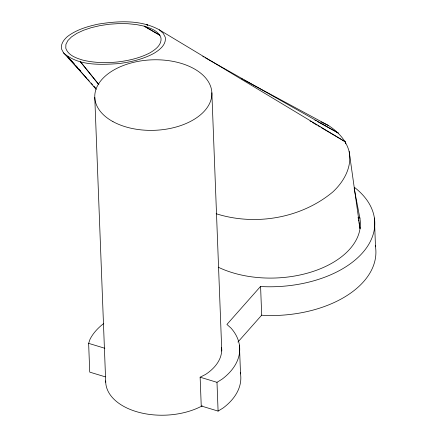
<?xml version="1.0" encoding="UTF-8"?>
<svg xmlns="http://www.w3.org/2000/svg" width="437" height="437" viewBox="0 0 437 437"><rect width="100%" height="100%" fill="white"/><g stroke="black" fill="none" stroke-linecap="round" stroke-linejoin="round"><path stroke-width="0.66" d="M105.301 376.852L89.738 372.127L88.635 343.356L90.049 339.199A76.612 46.109 -2.2 0 1 103.782 323.467M354.609 187.495A100.952 60.754 -2.2 0 1 361.639 253.821A100.952 60.754 -2.2 0 1 263.221 286.656L260.583 286.393L226.918 324.445L230.971 328.061A76.612 46.109 -2.2 0 1 221.963 379.25L216.987 382.326L200.135 377.207L201.238 405.978L218.096 411.097L223.072 408.027A76.612 46.109 -2.2 0 0 240.301 372.619M237.903 342.056L261.692 315.164L260.583 286.393M200.135 377.207L205.581 374.427A58.585 35.26 -2.2 0 0 221.603 347.53M261.692 315.164L264.325 315.427A100.952 60.754 -2.2 0 0 375.279 245.474M216.129 213.72C255.164 226.126 301.022 218.391 332.71 192.051C343.793 181.83 352.282 167.005 349.147 151.492C346.175 140.293 338.025 131.641 328.471 125.517L243.944 79.971M88.635 343.356L104.842 348.278M321.124 121.967L328.471 125.517M345.634 143.778L345.252 141.779L159.303 29.82C140.801 19.578 118.334 20.889 98.128 24.15C87.28 26.493 76.273 29.76 67.353 36.615C63.813 39.734 60.563 44 61.53 48.999L63.551 52.888L86.963 78.523M241.546 78.676L242.748 79.321M314.935 120.18L316.137 120.836M317.333 121.497L338.271 133.012L205.177 57.722M202.801 56.373L203.992 57.045M159.527 34.971L144.155 26.144L136.426 24.57L127.817 23.713L118.651 23.598L109.283 24.237L100.078 25.597L91.377 27.635L83.527 30.262L76.825 33.387L71.526 36.883L67.839 40.619L65.9 44.448L65.785 48.228C68.177 55.373 76.109 58.039 82.637 60.071C94.026 62.884 105.874 63.092 117.504 61.978C128.702 60.623 139.911 58.088 149.967 52.828C155.277 49.676 161.87 45.011 161.002 37.986C158.609 30.841 150.683 28.176 144.155 26.144L160.068 35.441M310.052 121.011L311.22 121.705M312.395 122.398L317.093 125.168M318.262 125.856L320.026 126.899M321.195 127.588L345.252 141.779L345.596 143.8M159.303 29.82L163.241 33.327L165.262 37.216C166.513 44.771 159.478 49.993 153.78 53.44C142.932 59.257 130.783 62.065 118.645 63.611C100.21 64.785 78.261 66.036 63.551 52.888M87.881 79.529L89.263 81.036M91.098 83.046L92.475 84.554M93.851 86.062L95.687 88.077M74.356 63.966L67.489 56.395L96.184 89.35M76.191 65.987L77.562 67.5M78.939 69.013L80.769 71.034M98.849 84.598L80.435 61.77L98.8 84.56M354.178 188.407L359.913 218.38M358.083 217.151L358.313 218.5M358.542 219.844L358.772 221.188M359.001 222.537L360.028 228.589L349.147 151.492M374.394 218.014L375.498 246.785M239.421 345.121L240.525 373.892M211.858 92.764L221.778 351.037M216.987 382.326L218.096 411.097M94.774 97.385L105.716 382.233M202.238 405.842A58.585 35.26 -2.2 0 1 139.387 412.468A58.585 35.26 -2.2 0 1 105.705 380.922M359.667 217.123A86.526 52.074 -2.2 0 1 315.421 270.64A86.526 52.074 -2.2 0 1 218.26 267.198M147.542 25.117L146.357 24.445L147.531 25.138M112.954 121.617A58.585 35.26 -2.2 0 0 210.241 101.963A58.585 35.26 -2.2 0 0 136.759 61.644A58.585 35.26 -2.2 0 0 112.954 121.617"/></g></svg>
